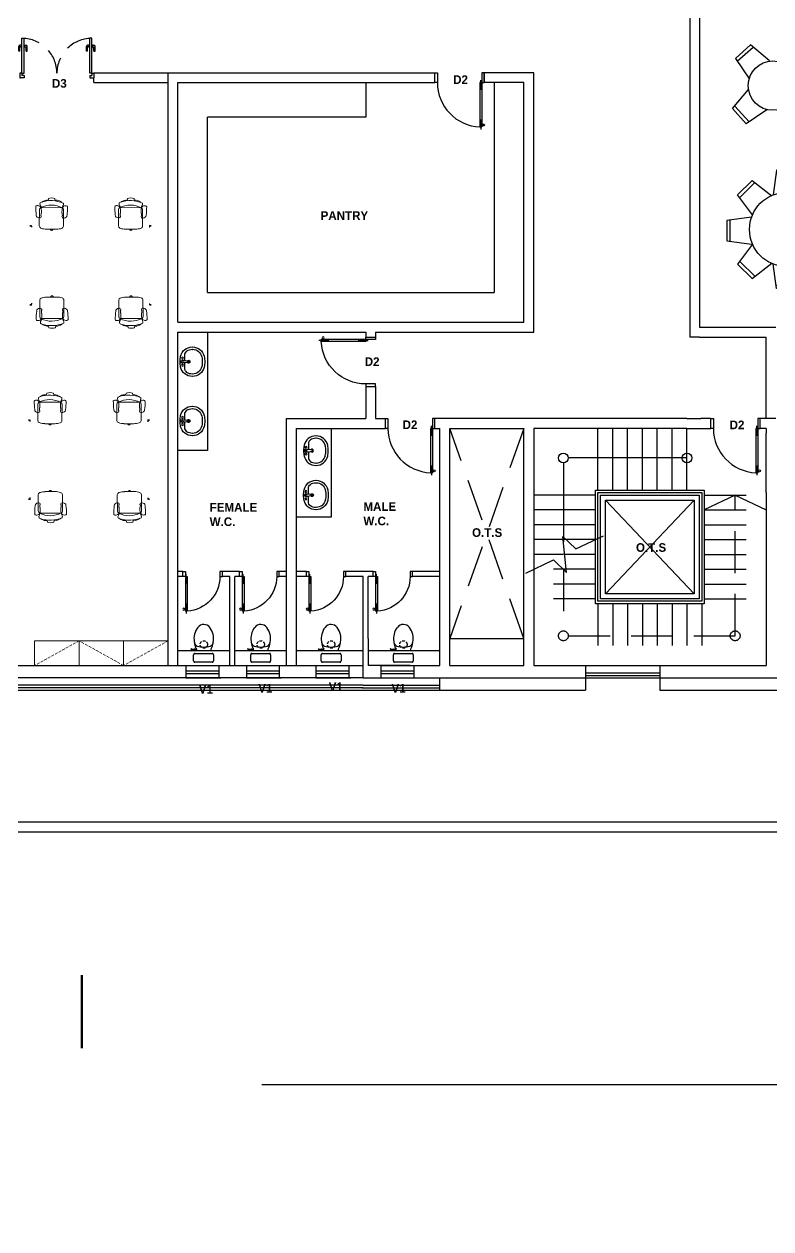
# Model space of a CAD drawing. Header units: inches. Extents: x 484217 to 497210, y -26946 to -21493.
# Drawn here: x 492845 to 493525, y -26946 to -25849 of the extents above; entities that cross this region are included whole.
import ezdxf

# ---------------------------------------------------------------- set-up
doc = ezdxf.new("R2010")
doc.units = ezdxf.units.IN
doc.header["$LTSCALE"] = 20
doc.header["$MEASUREMENT"] = 0
doc.header["$PDMODE"] = 1
for name, pattern in [('DASHED', [0.75, 0.5, -0.25]), ('HIDDEN', [9.525, 6.35, -3.175]), ('HIDDEN2', [0.1875, 0.125, -0.0625]), ('TRATTEGGIATA2', [9.525, 6.35, -3.175])]:
    doc.linetypes.add(name, pattern=pattern)
for name, color, linetype in [('A-DIMENSION', 4, 'Continuous'), ('A-Door', 1, 'Continuous'), ('A-fixt', 6, 'Continuous'), ('A-GLASS', 4, 'Continuous'), ('A-STAIR', 1, 'Continuous'), ('A-WALL', 7, 'Continuous'), ('FITS', 3, 'Continuous'), ('furniture', 4, 'Continuous'), ('HOLE', 2, 'HIDDEN2'), ('I-DOORS', 104, 'Continuous'), ('I-FURN', 4, 'Continuous'), ('I-WALL-FULL', 5, 'Continuous'), ('I-WALL-IN', 3, 'Continuous'), ('S_COULMN', 7, 'Continuous'), ('ventilation', 191, 'Continuous')]:
    doc.layers.add(name, color=color, linetype=linetype)
doc.layers.add('A-furniture', color=50, linetype='Continuous', lineweight=9)
doc.layers.add('I-ANNO-TEXT', color=7, linetype='Continuous', lineweight=18)
doc.styles.add('MICRO', font='')
doc.styles.add('ROMANS', font='romans')
doc.styles.get('MICRO').set_extended_font_data('MicrogrammaSSi', bold=True)
doc.dimstyles.new('DIM 1-100', dxfattribs={"dimtxt": 200, "dimasz": 100, "dimexe": 0.1, "dimexo": 0.4, "dimgap": 100, "dimtad": 0, "dimdec": 0, "dimzin": 0, "dimdsep": 46, "dimtxsty": 'ROMANS', "dimblk": 'TICK', "dimcen": 0.09, "dimse1": 1, "dimse2": 1, "dimclrd": 2, "dimclre": 2, "dimclrt": 1, "dimazin": 0, "dimtfac": 1, "dimtdec": 0, "dimtofl": 0, "dimtmove": 0, "dimatfit": 3, "dimldrblk": 'OBLIQUE', "dimfxl": 0.1, "dimtolj": 1, "dimtzin": 0, "dimarcsym": 0})

# ---------------------------------------------------------------- blocks, each defined once
blk = doc.blocks.new('1D-L080')
at = {"layer": 'A-Door'}
for p, q in [((0.038, 0.767), (0.05, 0.767)), ((0.038, 0.751), (0.05, 0.751)), ((0.05, 0.1), (0.05, 0.799)), ((0.09, 0.799), (0.05, 0.799)), ((0.07, 0.649), (0.07, 0.849)), ((0.09, 0.1), (0.09, 0.799)), ((0.09, 0.699), (0.05, 0.699)), ((0.07, 0.25), (0.07, 0.05)), ((0, 0.1), (0, 0)), ((0.05, 0.1), (0, 0.1)), ((0, 0), (0.05, 0)), ((0.05, 0.2), (0.09, 0.2)), ((0.05, 0), (0.05, 0.1)), ((0.05, 0.1), (0.09, 0.1)), ((0.75, 0.1), (0.8, 0.1)), ((0.75, 0), (0.75, 0.1)), ((0.8, 0), (0.75, 0)), ((0.8, 0.1), (0.8, 0))]:
    blk.add_line(p, q, dxfattribs=at)
blk.add_circle((0.018, 0.759), 0.02, dxfattribs=at)
blk.add_arc((0.05, 0.1), 0.7, 0, 86.7242, dxfattribs=at)
blk = doc.blocks.new('2D-L100')
at = {"layer": 'A-Door'}
for p, q in [((0.038, 1.067), (0.05, 1.067)), ((0.038, 1.051), (0.05, 1.051)), ((0.09, 1.099), (0.05, 1.099)), ((0.05, 0.2), (0.05, 1.099)), ((0.09, 0.999), (0.05, 0.999)), ((0.07, 0.949), (0.07, 1.149)), ((0.09, 0.2), (0.09, 1.099)), ((0.05, 0.3), (0.09, 0.3)), ((0.07, 0.35), (0.07, 0.15)), ((0.05, 0.2), (0, 0.2)), ((0, 0.2), (0, 0)), ((0, 0), (0.05, 0)), ((0.05, 0.2), (0.09, 0.2)), ((0.05, 0), (0.05, 0.2)), ((0.95, 0.2), (1, 0.2)), ((0.95, 0), (0.95, 0.2)), ((1, 0), (0.95, 0)), ((1, 0.2), (1, 0))]:
    blk.add_line(p, q, dxfattribs=at)
blk.add_circle((0.018, 1.059), 0.02, dxfattribs=at)
blk.add_arc((0.05, 0.2), 0.9, 0, 87.4527, dxfattribs=at)
blk = doc.blocks.new('washe02')
at = {"layer": 'A-fixt'}
for p, q in [((-0.024, -0.097), (-0.136, -0.097)), ((0.136, -0.097), (0.024, -0.097)), ((-0.299, -0.247), (-0.299, -0.253)), ((-0.25, -0.247), (-0.25, -0.253)), ((0.25, -0.253), (0.25, -0.247))]:
    blk.add_line(p, q, dxfattribs=at)
for centre in [(-0.073, -0.049), (0, -0.049), (0.073, -0.049)]:
    blk.add_circle(centre, 0.0195, dxfattribs=at)
for centre, radius, start, end in [((-0.056, -0.249), 0.243, 102.5792, 179.3394), ((-0.056, -0.249), 0.195, 145.7108, 179.3394), ((-0.136, -0.195), 0.0973, 90, 145.7108), ((0, -0.5), 0.5, 90, 102.5792), ((0, -0.049), 0.0292, 0, 180), ((0.941, 0.028), 0.973, 184.5022, 191.8586), ((0, -0.172), 0.0292, 123.7169, 56.2831), ((0, -0.172), 0.0195, 136.5893, 43.4107), ((0, -0.172), 0.0114, 180, 0), ((0, -0.5), 0.5, 77.4208, 90), ((-0.941, 0.028), 0.973, 348.1414, 355.4978), ((0.056, -0.249), 0.243, 0.6606, 77.4208), ((0.136, -0.195), 0.0973, 34.2892, 90), ((0.056, -0.249), 0.195, 0.6606, 34.2892), ((-0.056, -0.251), 0.243, 180.6606, 257.4208), ((-0.056, -0.251), 0.195, 180.6606, 257.4208), ((0, 0), 0.451, 257.4208, 270), ((0, 0), 0.451, 270, 282.5792), ((0.056, -0.251), 0.195, 282.5792, 359.3394), ((0.056, -0.251), 0.243, 282.5792, 359.3394), ((0, -0.25), 0.299, 0, 0.6606), ((0, -0.25), 0.299, 359.3394, 360), ((0, 0), 0.5, 257.4208, 270), ((0, 0), 0.5, 270, 282.5792)]:
    blk.add_arc(centre, radius, start, end, dxfattribs=at)
blk = doc.blocks.new('1505774114')
for p, q in [((381, 1577, 616), (411, 1577, 616)), ((413, 1557, 26), (395, 1557, 26)), ((2781, 1557, 26), (2799, 1557, 26)), ((2813, 1577, 616), (2783, 1577, 616)), ((381, -23, 616), (411, -23, 616)), ((413, -3, 26), (395, -3, 26)), ((2781, -3, 26), (2799, -3, 26)), ((2813, -23, 616), (2783, -23, 616))]:
    blk.add_line(p, q)
at = {"extrusion": (1.22461e-16, 1, 0)}
for centre, radius in [((-381, 586, 1577), 10.5), ((-381, 586, 1577), 8.5), ((-2813, 586, 1577), 10.5), ((-2813, 586, 1577), 8.5)]:
    blk.add_circle(centre, radius, dxfattribs=at)
at = {"extrusion": (0, -1, 0)}
for centre, radius in [((381, 586, 23), 10.5), ((381, 586, 23), 8.5), ((2813, 586, 23), 10.5), ((2813, 586, 23), 8.5)]:
    blk.add_circle(centre, radius, dxfattribs=at)
blk = doc.blocks.new('A$C6A0E07C9')
at = {"layer": 'A-furniture'}
for p, q in [((-0.214, 0.272), (0.118, 0.288)), ((-0.008, 0.248), (-0.011, 0.243)), ((0.038, 0.251), (-0.003, 0.25)), ((0.042, 0.251), (0.045, 0.247)), ((0.045, 0.247), (0.046, 0.246)), ((0.046, 0.246), (0.048, 0.245)), ((0.048, 0.245), (0.048, 0.245)), ((0.159, 0.25), (0.179, -0.167)), ((-0.291, 0.02), (-0.289, 0.029)), ((-0.288, 0.01), (-0.291, 0.02)), ((-0.289, 0.029), (-0.284, 0.038)), ((-0.282, 0.002), (-0.288, 0.01)), ((-0.284, 0.038), (-0.276, 0.044)), ((-0.274, -0.003), (-0.282, 0.002)), ((-0.276, 0.044), (-0.267, 0.046)), ((-0.269, 0.177), (-0.266, 0.205)), ((-0.012, 0.242), (-0.025, 0.242)), ((-0.011, 0.243), (-0.012, 0.242)), ((-0.011, 0.243), (-0.011, 0.243)), ((0.315, 0.121), (0.306, 0.12)), ((0.313, 0.121), (0.347, 0.116)), ((0.315, 0.152), (0.319, 0.129)), ((0.351, 0.113), (0.36, 0.088)), ((0.364, 0.015), (0.358, -0.011)), ((0.36, 0.088), (0.366, 0.051)), ((0.366, 0.051), (0.364, 0.015)), ((-0.264, -0.004), (-0.274, -0.003)), ((-0.189, -0.217), (0.143, -0.2)), ((0.009, -0.176), (-0.004, -0.177)), ((0.009, -0.176), (0.009, -0.176)), ((0.01, -0.176), (0.009, -0.176)), ((0.013, -0.182), (0.01, -0.176)), ((0.059, -0.18), (0.018, -0.183)), ((0.063, -0.179), (0.066, -0.175)), ((0.066, -0.175), (0.067, -0.174)), ((0.067, -0.174), (0.069, -0.173)), ((0.069, -0.173), (0.069, -0.173)), ((0.296, -0.147), (0.284, -0.159)), ((0.311, -0.022), (0.322, -0.023)), ((0.32, -0.023), (0.355, -0.015)), ((0.355, -0.015), (0.356, -0.013)), ((0.356, -0.013), (0.358, -0.011))]:
    blk.add_line(p, q, dxfattribs=at)
for centre, radius, start, end in [((-0.21, 0.223), 0.0487, 94.526, 161.0109), ((0.027, 0.278), 0.0792, 129.4999, 189.1152), ((-0.022, 0.271), 0.0292, 192.0047, 264.4409), ((0.007, 0.283), 0.0635, 94.0792, 117.5938), ((-0.004, 0.244), 0.00623, 84.8455, 131.3174), ((0.224, -0.892), 1.257, 92.3594, 100.1757), ((0.037, 0.241), 0.0101, 64.5281, 88.6391), ((0.001, 1.553), 1.309, 272.0899, 276.676), ((0.117, 0.241), 0.0463, 34.0902, 88.4441), ((0.149, 0.274), 0.0211, 279.8693, 313.3434), ((-0.249, 0.025), 0.471, 334.5973, 30.9732), ((0.17, 0.245), 0.0129, 130.1366, 158.0173), ((0.187, 0.181), 0.0779, 100.0525, 108.2672), ((0.108, 0.326), 0.0879, 309.6726, 333.0223), ((0.172, 0.345), 0.0192, 28.1256, 89.2436), ((-1.125, 2.793), 2.849, 297.1157, 298.0695), ((-0.92, -0.013), 1.143, 14.0931, 15.0056), ((0.121, 0.323), 0.0749, 330.3794, 24.513), ((0.234, 0.223), 0.0597, 72.5282, 107.7011), ((0.195, 0.222), 0.0806, 25.5198, 45.5387), ((-0.301, 0.026), 0.614, 339.6108, 22.0467), ((0.128, 0.125), 0.189, 8.0925, 40.8276), ((0.182, 0.142), 0.452, 175.5289, 182.0991), ((72.219, 3.627), 72.574, 182.76527, 182.92488), ((0.594, -0.035), 0.893, 162.1203, 164.4323), ((0.31, 0.129), 0.0088, 301.088, 3.1667), ((0.347, 0.111), 0.00513, 22.8184, 91.0076), ((0.081, -0.062), 0.341, 182.481, 200.7553), ((-0.186, -0.16), 0.0572, 202.8821, 266.1169), ((0.052, -0.207), 0.0792, 176.5782, 236.1936), ((0.002, -0.206), 0.0292, 101.2525, 173.6887), ((0.017, -0.177), 0.00623, 234.376, 280.848), ((0.058, -0.17), 0.0101, 277.0543, 301.1654), ((0.152, -1.479), 1.309, 89.0174, 93.6036), ((0.138, -0.155), 0.0449, 276.7939, 330.1521), ((0.172, -0.191), 0.0211, 52.3501, 85.8241), ((0.197, -0.155), 0.0211, 212.6602, 229.0352), ((0.163, -0.292), 0.122, 63.0548, 80.6357), ((0.136, -0.248), 0.0879, 32.6712, 56.0209), ((-0.92, -0.013), 1.143, 350.6964, 351.6126), ((0.149, -0.244), 0.0749, 341.1805, 35.314), ((0.324, 0.055), 0.26, 246.1539, 250.8174), ((0.249, -0.153), 0.0392, 254.2998, 275.9911), ((0.254, -0.14), 0.0518, 269.3553, 293.3788), ((0.116, -0.038), 0.211, 328.6962, 1.8079), ((0.318, -0.031), 0.00903, 2.1237, 63.3709), ((0.031, -0.214), 0.0635, 248.0997, 271.6142), ((0.131, 0.976), 1.257, 265.5178, 273.334), ((0.202, -0.26), 0.0192, 276.4498, 337.5679)]:
    blk.add_arc(centre, radius, start, end, dxfattribs=at)
blk = doc.blocks.new('solid door-1500')
for p, q in [((410495, -4754), (410495, -4047)), ((410537, -4754), (410537, -4047)), ((411866, -4754), (411866, -4047)), ((411909, -4754), (411909, -4047)), ((410430, -4306), (410430, -4209)), ((410452, -4306), (410430, -4306)), ((410484, -4188), (410452, -4188)), ((410484, -4220), (410452, -4220)), ((410452, -4306), (410452, -4220)), ((410484, -4231), (410484, -4177)), ((410495, -4177), (410484, -4177)), ((410495, -4231), (410484, -4231)), ((410537, -4177), (410548, -4177)), ((410537, -4231), (410548, -4231)), ((410548, -4231), (410548, -4177)), ((410548, -4188), (410580, -4188)), ((410548, -4220), (410580, -4220)), ((410580, -4306), (410580, -4220)), ((410580, -4306), (410602, -4306)), ((410602, -4306), (410602, -4209)), ((411802, -4306), (411802, -4209)), ((411823, -4306), (411802, -4306)), ((411855, -4188), (411823, -4188)), ((411855, -4220), (411823, -4220)), ((411823, -4306), (411823, -4220)), ((411866, -4177), (411855, -4177)), ((411855, -4231), (411855, -4177)), ((411866, -4231), (411855, -4231)), ((411909, -4177), (411920, -4177)), ((411909, -4231), (411920, -4231)), ((411920, -4231), (411920, -4177)), ((411920, -4188), (411952, -4188)), ((411920, -4220), (411952, -4220)), ((411952, -4306), (411952, -4220)), ((411952, -4306), (411973, -4306)), ((411973, -4306), (411973, -4209)), ((410495, -4754), (410452, -4754)), ((410452, -4754), (410452, -4844)), ((410452, -4844), (410464, -4844)), ((410537, -4844), (410452, -4844)), ((410495, -4754), (410537, -4754)), ((410495, -4754), (410495, -4801)), ((410495, -4754), (410495, -4801)), ((410537, -4801), (410495, -4801)), ((410537, -4801), (410537, -4844)), ((411909, -4754), (411866, -4754)), ((411866, -4801), (411866, -4844)), ((411866, -4801), (411909, -4801)), ((411866, -4844), (411952, -4844)), ((411909, -4754), (411909, -4801)), ((411909, -4754), (411909, -4801)), ((411909, -4754), (411952, -4754)), ((411952, -4844), (411940, -4844)), ((411952, -4754), (411952, -4844))]:
    blk.add_line(p, q)
for points in [[(410495, -4047), (410537, -4047)], [(411909, -4047), (411866, -4047)]]:
    blk.add_lwpolyline(points)
at = {"linetype": 'DASHED', "ltscale": 50}
for centre, start, end in [((410495, -4754), 0, 86.5254), ((411909, -4754), 93.4746, 180)]:
    blk.add_arc(centre, 707, start, end, dxfattribs=at)
for centre, start, end in [((410452, -4209), 90, 180), ((410580, -4209), 0, 90), ((411823, -4209), 90, 180), ((411952, -4209), 0, 90)]:
    blk.add_arc(centre, 21.4, start, end)
blk = doc.blocks.new('A$C15473981')
at = {"layer": 'furniture'}
for p, q in [((-0.989, 0.702), (-0.694, 0.99)), ((-0.694, 0.99), (-0.295, 0.68)), ((-0.206, 1.198), (-0.274, 0.698)), ((-0.214, 1.129), (0.216, 1.129)), ((0.207, 1.198), (-0.206, 1.198)), ((0.276, 0.698), (0.207, 1.198)), ((0.694, 0.99), (0.295, 0.68)), ((0.989, 0.702), (0.694, 0.99)), ((-0.639, 0.947), (-0.947, 0.647)), ((0.639, 0.947), (0.947, 0.647)), ((-0.689, 0.296), (-0.989, 0.702)), ((0.689, 0.296), (0.989, 0.702)), ((-0.707, 0.249), (-1.207, 0.18)), ((0.697, 0.273), (1.197, 0.205)), ((-1.207, 0.18), (-1.207, -0.232)), ((-1.139, -0.241), (-1.139, 0.189)), ((1.128, -0.217), (1.128, 0.213)), ((1.197, 0.205), (1.197, -0.208)), ((-1.207, -0.232), (-0.707, -0.301)), ((1.197, -0.208), (0.697, -0.277)), ((-0.689, -0.296), (-0.989, -0.702)), ((0.689, -0.296), (0.989, -0.702)), ((-0.989, -0.702), (-0.694, -0.99)), ((-0.639, -0.947), (-0.947, -0.647)), ((-0.694, -0.99), (-0.295, -0.68)), ((-0.206, -1.198), (-0.274, -0.698)), ((0.276, -0.698), (0.207, -1.198)), ((0.694, -0.99), (0.295, -0.68)), ((0.639, -0.947), (0.947, -0.647)), ((0.989, -0.702), (0.694, -0.99)), ((-0.214, -1.129), (0.216, -1.129)), ((0.207, -1.198), (-0.206, -1.198))]:
    blk.add_line(p, q, dxfattribs=at)
at = {"layer": 'S_COULMN'}
blk.add_circle((0, 0), 0.75, dxfattribs=at)
blk = doc.blocks.new('A$C116E3A92')
at = {"layer": 'furniture'}
for p, q in [((-0.791, 0.392), (-1.083, 0.1)), ((-1.04, 0.045), (-0.736, 0.349)), ((-0.389, 0.087), (-0.791, 0.392)), ((-0.2, 0.09), (0.202, 0.395)), ((0.451, 0.049), (0.148, 0.353)), ((0.202, 0.395), (0.494, 0.104)), ((-1.083, 0.1), (-0.778, -0.302)), ((0.494, 0.104), (0.189, -0.299)), ((-0.789, -0.499), (-1.094, -0.901)), ((0.2, -0.502), (0.505, -0.904)), ((-1.094, -0.901), (-0.802, -1.192)), ((-0.747, -1.15), (-1.051, -0.846)), ((-0.802, -1.192), (-0.4, -0.887)), ((0.213, -1.196), (-0.189, -0.891)), ((0.159, -1.153), (0.462, -0.849)), ((0.505, -0.904), (0.213, -1.196))]:
    blk.add_line(p, q, dxfattribs=at)
at = {"layer": 'S_COULMN'}
blk.add_circle((-0.294, -0.404), 0.5, dxfattribs=at)
blk = doc.blocks.new('TICK')
for p, q in [((0, 1), (0, -1)), ((0.707, 0.707), (-0.707, -0.707)), ((1, 0), (-1, 0))]:
    blk.add_line(p, q)
blk = doc.blocks.new('*D873')
at = {"layer": 'Defpoints', "color": 0, "transparency": 16777216}
for p in [(490361.1, -26584.3, 6.9), (494370.8, -26584.3, 6.9), (494370.8, -26814.8)]:
    blk.add_point(p, dxfattribs=at)
at = {"layer": 'I-WALL-IN', "color": 2, "lineweight": -2, "transparency": 16777216}
for p, q in [((490461.1, -26814.8), (491670.7, -26814.8)), ((494270.8, -26814.8), (493061.2, -26814.8))]:
    blk.add_line(p, q, dxfattribs=at)
at = {"layer": 'I-WALL-IN', "color": 2, "lineweight": -2, "transparency": 16777216, "xscale": 100, "yscale": 100, "zscale": 100, "rotation": 180}
blk.add_blockref('TICK', (490361.1, -26814.8), dxfattribs=at)
at = {"layer": 'I-WALL-IN', "color": 2, "lineweight": -2, "transparency": 16777216, "xscale": 100, "yscale": 100, "zscale": 100}
blk.add_blockref('TICK', (494370.8, -26814.8), dxfattribs=at)
at = {"layer": 'I-WALL-IN', "color": 1, "transparency": 16777216, "insert": (492365.9, -26814.8), "char_height": 200, "attachment_point": 5, "style": 'ROMANS'}
blk.add_mtext('\\A1;334\'-2"', dxfattribs=at)
blk = doc.blocks.new('_Oblique')
at = {"color": 0, "linetype": 'ByBlock', "lineweight": -2}
blk.add_line((-0.5, -0.5), (0.5, 0.5), dxfattribs=at)

msp = doc.modelspace()

# ---------------------------------------------------------------- linework, layer by layer
for p, q in [((490372.3, -26575.3, 6.9), (494359.2, -26575.3, 6.9)), ((490361.1, -26584.3, 6.9), (494370.8, -26584.3, 6.9))]:
    msp.add_line(p, q)
at = {"layer": 'A-DIMENSION', "color": 8}
for p, q in [((492606.8, -26432.8, 6.9), (493153.5, -26432.8, 6.9)), ((493356, -26444.1, 6.9), (493356, -26455.3, 6.9)), ((493423.5, -26444.1, 6.9), (493423.5, -26455.3, 6.9)), ((493153.5, -26455.3, 6.9), (493356, -26455.3, 6.9)), ((493423.5, -26455.3, 6.9), (493713.8, -26455.3, 6.9))]:
    msp.add_line(p, q, dxfattribs=at)
at = {"layer": 'A-Door'}
msp.add_line((493232.3, -26408.1, 6.9), (493299.8, -26408.1, 6.9), dxfattribs=at)
at = {"layer": 'A-fixt'}
for p, q in [((493155.8, -25901.8, 6.9), (493155.8, -25933.3, 6.9)), ((493272.8, -25901.8, 6.9), (493272.8, -26061.6, 6.9)), ((493155.8, -25933.3, 6.9), (493011.8, -25933.3, 6.9)), ((493011.8, -26093.1, 6.9), (493011.8, -25933.3, 6.9)), ((493272.8, -25933.3, 6.9), (493272.8, -26093.1, 6.9)), ((493011.8, -26093.1, 6.9), (493272.8, -26093.1, 6.9)), ((493011.8, -26129.1, 6.9), (493011.8, -26237.1, 6.9)), ((493124.3, -26216.8, 6.9), (493124.3, -26297.8, 6.9)), ((493011.8, -26237.1, 6.9), (492984.8, -26237.1, 6.9)), ((493124.3, -26297.8, 6.9), (493092.8, -26297.8, 6.9))]:
    msp.add_line(p, q, dxfattribs=at)
at = {"layer": 'A-furniture', "linetype": 'HIDDEN2'}
for p, q in [((492894.8, -26410.3, 6.9), (492854.3, -26432.8, 6.9)), ((492935.3, -26432.8, 6.9), (492894.8, -26410.3, 6.9)), ((492975.8, -26410.3, 6.9), (492935.3, -26432.8, 6.9))]:
    msp.add_line(p, q, dxfattribs=at)
at = {"layer": 'A-furniture', "elevation": 6.9}
for points in [[(492854.3, -26432.8), (492854.3, -26410.3), (492894.8, -26410.3), (492894.8, -26432.8)], [(492894.8, -26432.8), (492894.8, -26410.3), (492935.3, -26410.3), (492935.3, -26432.8)], [(492935.3, -26432.8), (492935.3, -26410.3), (492975.8, -26410.3), (492975.8, -26432.8)]]:
    msp.add_lwpolyline(points, close=True, dxfattribs=at)
at = {"layer": 'A-GLASS'}
for p, q in [((493356, -26432.8, 6.9), (493423.5, -26432.8, 6.9)), ((493153.5, -26444.1, 6.9), (492465.2, -26444.1, 6.9)), ((493153.5, -26444.1, 6.9), (493153.5, -26444.1, 6.9)), ((493153.5, -26444.1, 6.9), (493223.1, -26444.1, 6.9)), ((493223.1, -26444.1, 6.9), (493223.1, -26455.3, 6.9)), ((493356, -26439.6, 6.9), (493423.5, -26439.6, 6.9)), ((493356, -26441.8, 6.9), (493423.5, -26441.8, 6.9)), ((493356, -26444.1, 6.9), (493423.5, -26444.1, 6.9)), ((493153.5, -26450.8, 6.9), (492465.2, -26450.8, 6.9)), ((493153.5, -26453.1, 6.9), (492465.2, -26453.1, 6.9)), ((492465.2, -26455.3, 6.9), (493153.5, -26455.3, 6.9)), ((493152.5, -26453.1, 6.9), (493223.1, -26453.1, 6.9)), ((493153.5, -26450.8, 6.9), (493223.1, -26450.8, 6.9)), ((493153.5, -26455.3, 6.9), (493223.1, -26455.3, 6.9))]:
    msp.add_line(p, q, dxfattribs=at)
at = {"layer": 'A-STAIR', "color": 8, "linetype": 'HIDDEN', "ltscale": 0.3}
for p, q in [((493299.8, -26408.1, 6.9), (493232.3, -26216.8, 6.9)), ((493299.8, -26216.8, 6.9), (493232.3, -26408.1, 6.9))]:
    msp.add_line(p, q, dxfattribs=at)
at = {"layer": 'A-STAIR'}
for p, q in [((493367.3, -26273.1, 6.9), (493367.3, -26216.8, 6.9)), ((493380.8, -26273.1, 6.9), (493380.8, -26216.8, 6.9)), ((493394.3, -26273.1, 6.9), (493394.3, -26216.8, 6.9)), ((493407.8, -26273.1, 6.9), (493407.8, -26216.8, 6.9)), ((493421.3, -26273.1, 6.9), (493421.3, -26216.8, 6.9)), ((493434.8, -26273.1, 6.9), (493434.8, -26216.8, 6.9)), ((493448.3, -26273.1, 6.9), (493448.3, -26216.8, 6.9)), ((493365, -26277.6, 6.9), (493308.8, -26277.6, 6.9)), ((493365, -26291.1, 6.9), (493308.8, -26291.1, 6.9)), ((493365, -26304.6, 6.9), (493308.8, -26304.6, 6.9)), ((493365, -26318.1, 6.9), (493308.8, -26318.1, 6.9)), ((493335.8, -26331.6, 6.9), (493308.8, -26331.6, 6.9))]:
    msp.add_line(p, q, dxfattribs=at)
at = {"layer": 'A-STAIR', "color": 8, "linetype": 'HIDDEN'}
for p, q in [((493374, -26282.1, 6.9), (493455, -26367.6, 6.9)), ((493374, -26367.6, 6.9), (493455, -26282.1, 6.9))]:
    msp.add_line(p, q, dxfattribs=at)
at = {"layer": 'A-STAIR', "linetype": 'HIDDEN', "ltscale": 0.3}
for p, q in [((493464, -26277.6, 6.9), (493520.3, -26277.6, 6.9)), ((493492.2, -26405.8, 6.9), (493492.2, -26277.6, 6.9)), ((493492.2, -26277.6, 6.9), (493520.3, -26291.1, 6.9)), ((493464, -26291.1, 6.9), (493520.3, -26291.1, 6.9)), ((493464, -26304.6, 6.9), (493520.3, -26304.6, 6.9)), ((493464, -26318.1, 6.9), (493520.3, -26318.1, 6.9)), ((493365, -26331.6, 6.9), (493336.9, -26331.6, 6.9)), ((493464, -26331.6, 6.9), (493520.3, -26331.6, 6.9)), ((493365, -26345.1, 6.9), (493308.8, -26345.1, 6.9)), ((493464, -26345.1, 6.9), (493520.3, -26345.1, 6.9)), ((493365, -26358.6, 6.9), (493308.8, -26358.6, 6.9)), ((493464, -26358.6, 6.9), (493520.3, -26358.6, 6.9)), ((493365, -26372.1, 6.9), (493308.8, -26372.1, 6.9)), ((493464, -26372.1, 6.9), (493520.3, -26372.1, 6.9)), ((493367.3, -26376.6, 6.9), (493367.3, -26432.8, 6.9)), ((493380.8, -26376.6, 6.9), (493380.8, -26432.8, 6.9)), ((493394.3, -26376.6, 6.9), (493394.3, -26432.8, 6.9)), ((493407.8, -26376.6, 6.9), (493407.8, -26432.8, 6.9)), ((493421.3, -26376.6, 6.9), (493421.3, -26432.8, 6.9)), ((493434.8, -26376.6, 6.9), (493434.8, -26432.8, 6.9)), ((493448.3, -26376.6, 6.9), (493448.3, -26432.8, 6.9)), ((493461.8, -26376.6, 6.9), (493461.8, -26432.8, 6.9)), ((493340.3, -26405.8, 6.9), (493492.2, -26405.8, 6.9))]:
    msp.add_line(p, q, dxfattribs=at)
at = {"layer": 'A-STAIR', "elevation": 6.9}
for points in [[(493335.8, -26248.3), (493335.8, -26320.2)], [(493448.3, -26243.8), (493340.3, -26243.8)], [(493301.5, -26348.6), (493326.8, -26336.5), (493338.5, -26348), (493335.3, -26315.2), (493347.1, -26326.7), (493372.3, -26314.6)]]:
    msp.add_lwpolyline(points, dxfattribs=at)
for points in [[(493464, -26273.1), (493464, -26376.6), (493365, -26376.6), (493365, -26273.1)], [(493461.8, -26275.3), (493461.8, -26374.3), (493367.3, -26374.3), (493367.3, -26275.3)], [(493459.5, -26277.6), (493459.5, -26372.1), (493369.5, -26372.1), (493369.5, -26277.6)], [(493455, -26282.1), (493455, -26367.6), (493374, -26367.6), (493374, -26282.1)]]:
    msp.add_lwpolyline(points, close=True, dxfattribs=at)
at = {"layer": 'A-STAIR', "linetype": 'HIDDEN', "ltscale": 0.3, "elevation": 6.9}
for points in [[(493492.2, -26277.6), (493464, -26291.1)], [(493335.8, -26345.3), (493335.8, -26401.3)]]:
    msp.add_lwpolyline(points, dxfattribs=at)
at = {"layer": 'A-STAIR'}
for centre in [(493335.8, -26243.8, 6.9), (493448.3, -26243.8, 6.9)]:
    msp.add_circle(centre, 4.5, dxfattribs=at)
at = {"layer": 'A-STAIR', "linetype": 'HIDDEN', "ltscale": 0.3}
for centre in [(493335.8, -26405.8, 6.9), (493492.2, -26405.8, 6.9)]:
    msp.add_circle(centre, 4.5, dxfattribs=at)
at = {"layer": 'A-WALL'}
for p, q in [((493299.8, -26432.8, 6.9), (493299.8, -26216.8, 6.9)), ((493308.8, -26216.8, 6.9), (493308.8, -26410.3, 6.9)), ((493448.3, -26216.8, 6.9), (493308.8, -26216.8, 6.9)), ((493520.3, -26216.8, 6.9), (493515.1, -26216.8, 6.9)), ((493520.3, -26216.8, 6.9), (493520.3, -26221.3, 6.9)), ((493308.8, -26239.3, 6.9), (493308.8, -26432.8, 6.9)), ((493308.8, -26239.3, 6.9), (493308.8, -26432.8, 6.9))]:
    msp.add_line(p, q, dxfattribs=at)
at = {"layer": 'FITS', "color": 6}
for p, q in [((492984.8, -26419.3, 6.9), (493032, -26419.3, 6.9)), ((492997, -26417.6, 6.9), (492999.7, -26417.9, 6.9)), ((492997, -26418.8, 6.9), (492999.7, -26418.6, 6.9)), ((492999.7, -26417.9, 6.9), (492999.7, -26418.2, 6.9)), ((493000.1, -26418, 6.9), (492999.7, -26418, 6.9)), ((492999.7, -26418.6, 6.9), (492999.7, -26418.2, 6.9)), ((493000.1, -26418.4, 6.9), (492999.7, -26418.4, 6.9)), ((493001.2, -26419, 6.9), (492999.9, -26419, 6.9)), ((492999.9, -26419.3, 6.9), (492999.9, -26419, 6.9)), ((493000.4, -26418.6, 6.9), (493000.4, -26419, 6.9)), ((493000.7, -26418.6, 6.9), (493000.7, -26419, 6.9)), ((493001.2, -26419.3, 6.9), (493001.2, -26419, 6.9)), ((493002, -26419.3, 6.9), (493001.9, -26418, 6.9)), ((493014.9, -26418, 6.9), (493014.8, -26419.3, 6.9)), ((493036.8, -26419.3, 6.9), (493084, -26419.3, 6.9)), ((493048.8, -26417.6, 6.9), (493051.4, -26417.9, 6.9)), ((493048.8, -26418.8, 6.9), (493051.4, -26418.6, 6.9)), ((493051.4, -26417.9, 6.9), (493051.4, -26418.2, 6.9)), ((493051.9, -26418, 6.9), (493051.4, -26418, 6.9)), ((493051.4, -26418.6, 6.9), (493051.4, -26418.2, 6.9)), ((493051.9, -26418.4, 6.9), (493051.4, -26418.4, 6.9)), ((493053, -26419, 6.9), (493051.6, -26419, 6.9)), ((493051.6, -26419.3, 6.9), (493051.6, -26419, 6.9)), ((493052.1, -26418.6, 6.9), (493052.1, -26419, 6.9)), ((493052.5, -26418.6, 6.9), (493052.5, -26419, 6.9)), ((493053, -26419.3, 6.9), (493053, -26419, 6.9)), ((493053.7, -26419.3, 6.9), (493053.7, -26418, 6.9)), ((493066.6, -26418, 6.9), (493066.6, -26419.3, 6.9)), ((493092.8, -26419.3, 6.9), (493153.5, -26419.3, 6.9)), ((493112.9, -26417.6, 6.9), (493115.6, -26417.9, 6.9)), ((493112.9, -26418.8, 6.9), (493115.6, -26418.6, 6.9)), ((493115.6, -26417.9, 6.9), (493115.6, -26418.2, 6.9)), ((493116, -26418, 6.9), (493115.6, -26418, 6.9)), ((493115.6, -26418.6, 6.9), (493115.6, -26418.2, 6.9)), ((493116, -26418.4, 6.9), (493115.6, -26418.4, 6.9)), ((493117.1, -26419, 6.9), (493115.8, -26419, 6.9)), ((493115.8, -26419.3, 6.9), (493115.8, -26419, 6.9)), ((493116.3, -26418.6, 6.9), (493116.3, -26419, 6.9)), ((493116.6, -26418.6, 6.9), (493116.6, -26419, 6.9)), ((493117.1, -26419.3, 6.9), (493117.1, -26419, 6.9)), ((493117.9, -26419.3, 6.9), (493117.8, -26418, 6.9)), ((493130.8, -26418, 6.9), (493130.7, -26419.3, 6.9)), ((493158, -26419.3), (493208.1, -26419.3)), ((493158, -26419.3), (493218.8, -26419.3)), ((493178.7, -26417.6), (493181.3, -26417.9)), ((493178.7, -26418.8), (493181.3, -26418.6)), ((493181.3, -26417.9), (493181.3, -26418.2)), ((493181.8, -26418), (493181.3, -26418)), ((493181.3, -26418.6), (493181.3, -26418.2)), ((493181.8, -26418.4), (493181.3, -26418.4)), ((493182.9, -26419), (493181.5, -26419)), ((493181.5, -26419.3), (493181.5, -26419)), ((493182, -26418.6), (493182, -26419)), ((493182.4, -26418.6), (493182.4, -26419)), ((493182.9, -26419.3), (493182.9, -26419)), ((493183.7, -26419.3), (493183.6, -26418)), ((493196.5, -26418), (493196.5, -26419.3)), ((493212.3, -26419.3), (493223.3, -26419.3))]:
    msp.add_line(p, q, dxfattribs=at)
at = {"layer": 'FITS', "color": 6, "linetype": 'HIDDEN', "elevation": 6.9}
for points in [[(493016.1, -26429.8), (493000.3, -26429.8, -0.414214), (492999.1, -26428.7), (492999.1, -26423, -0.414214), (493000.3, -26421.9), (493016.1, -26421.9, -0.414214), (493017.2, -26423), (493017.2, -26428.7, -0.414214)], [(493068.1, -26429.8), (493052.2, -26429.8, -0.414214), (493051.1, -26428.7), (493051.1, -26423, -0.414214), (493052.2, -26421.9), (493068.1, -26421.9, -0.414214), (493069.2, -26423), (493069.2, -26428.7, -0.414214)], [(493132.2, -26429.8), (493116.4, -26429.8, -0.414214), (493115.2, -26428.7), (493115.2, -26423, -0.414214), (493116.4, -26421.9), (493132.2, -26421.9, -0.414214), (493133.3, -26423), (493133.3, -26428.7, -0.414214)]]:
    msp.add_lwpolyline(points, format="xyb", close=True, dxfattribs=at)
at = {"layer": 'FITS', "color": 6, "linetype": 'HIDDEN'}
msp.add_lwpolyline([(493198, -26429.8), (493182.1, -26429.8, -0.414214), (493181, -26428.7), (493181, -26423, -0.414214), (493182.1, -26421.9), (493198, -26421.9, -0.414214), (493199.1, -26423), (493199.1, -26428.7, -0.414214)], format="xyb", close=True, dxfattribs=at)
at = {"layer": 'FITS', "color": 6}
for centre in [(493000.5, -26418.2, 6.9), (493052.3, -26418.2, 6.9), (493116.4, -26418.2, 6.9), (493182.2, -26418.2)]:
    msp.add_circle(centre, 0.424, dxfattribs=at)
for centre, radius, start, end in [((493008.4, -26402.4, 6.9), 6.94, 37.452, 142.2993), ((493060.2, -26402.4, 6.9), 6.94, 37.452, 142.2993), ((493124.3, -26402.4, 6.9), 6.94, 37.452, 142.2993), ((493190.1, -26402.4), 6.94, 37.452, 142.2993), ((493016, -26408.3, 6.9), 16.6, 142.2992, 189.6266), ((493000.8, -26408.3, 6.9), 16.5, 348.9959, 37.4521), ((493067.8, -26408.3, 6.9), 16.6, 142.2992, 189.6266), ((493052.6, -26408.3, 6.9), 16.5, 348.9959, 37.4521), ((493131.9, -26408.3, 6.9), 16.6, 142.2992, 189.6266), ((493116.7, -26408.3, 6.9), 16.5, 348.9959, 37.4521), ((493197.7, -26408.3), 16.6, 142.2992, 189.6266), ((493182.5, -26408.3), 16.5, 348.9959, 37.4521), ((493019.3, -26409.5, 6.9), 19.7, 184.6535, 198.8579), ((493016, -26408.3, 6.9), 16.6, 189.6265, 194.9392), ((493003.4, -26411.7, 6.9), 3.55, 194.9392, 252.9837), ((493002.3, -26415.3, 6.9), 1.77, 198.8579, 231.2017), ((493000.1, -26418.1, 6.9), 1.83, 3.0745, 51.2017), ((493008.4, -26395.5, 6.9), 20.5, 252.9837, 286.7801), ((493013.3, -26411.7, 6.9), 3.55, 286.7801, 344.5556), ((493016.7, -26418.1, 6.9), 1.83, 131.7495, 176.9255), ((493014.3, -26415.4, 6.9), 1.77, 311.7494, 342.4334), ((492990.6, -26407.9, 6.9), 26.7, 342.4333, 352.4525), ((493000.8, -26408.3, 6.9), 16.5, 344.5556, 348.9959), ((493071.1, -26409.5, 6.9), 19.7, 184.6535, 198.8579), ((493067.8, -26408.3, 6.9), 16.6, 189.6265, 194.9392), ((493055.2, -26411.7, 6.9), 3.55, 194.9392, 252.9837), ((493054.1, -26415.3, 6.9), 1.77, 198.8579, 231.2017), ((493051.9, -26418.1, 6.9), 1.83, 3.0745, 51.2017), ((493060.2, -26395.5, 6.9), 20.5, 252.9837, 286.7801), ((493065.1, -26411.7, 6.9), 3.55, 286.7801, 344.5556), ((493068.5, -26418.1, 6.9), 1.83, 131.7495, 176.9255), ((493066.1, -26415.4, 6.9), 1.77, 311.7494, 342.4334), ((493042.3, -26407.9, 6.9), 26.7, 342.4333, 352.4525), ((493052.6, -26408.3, 6.9), 16.5, 344.5556, 348.9959), ((493135.2, -26409.5, 6.9), 19.7, 184.6535, 198.8579), ((493131.9, -26408.3, 6.9), 16.6, 189.6265, 194.9392), ((493119.3, -26411.7, 6.9), 3.55, 194.9392, 252.9837), ((493118.2, -26415.3, 6.9), 1.77, 198.8579, 231.2017), ((493116, -26418.1, 6.9), 1.83, 3.0745, 51.2017), ((493124.3, -26395.5, 6.9), 20.5, 252.9837, 286.7801), ((493129.2, -26411.7, 6.9), 3.55, 286.7801, 344.5556), ((493132.6, -26418.1, 6.9), 1.83, 131.7495, 176.9255), ((493130.2, -26415.4, 6.9), 1.77, 311.7494, 342.4334), ((493106.4, -26407.9, 6.9), 26.7, 342.4333, 352.4525), ((493116.7, -26408.3, 6.9), 16.5, 344.5556, 348.9959), ((493201, -26409.5), 19.7, 184.6535, 198.8579), ((493185.1, -26411.7), 3.55, 194.9392, 252.9837), ((493184, -26415.3), 1.77, 198.8579, 231.2017), ((493181.8, -26418.1), 1.83, 3.0745, 51.2017), ((493190.1, -26395.5), 20.5, 252.9837, 286.7801), ((493195, -26411.7), 3.55, 286.7801, 344.5556), ((493198.4, -26418.1), 1.83, 131.7495, 176.9255), ((493196, -26415.4), 1.77, 311.7494, 342.4334), ((493172.2, -26407.9), 26.7, 342.4333, 352.4525), ((493182.5, -26408.3), 16.5, 344.5556, 348.9959), ((492997, -26418.2, 6.9), 0.571, 85.3249, 146.1277), ((492997, -26418.2, 6.9), 0.571, 213.8723, 274.6751), ((493048.7, -26418.2, 6.9), 0.571, 85.3249, 146.1277), ((493048.7, -26418.2, 6.9), 0.571, 213.8723, 274.6751), ((493112.9, -26418.2, 6.9), 0.571, 85.3249, 146.1277), ((493112.9, -26418.2, 6.9), 0.571, 213.8723, 274.6751), ((493178.6, -26418.2), 0.571, 85.3249, 146.1277), ((493178.6, -26418.2), 0.571, 213.8723, 274.6751)]:
    msp.add_arc(centre, radius, start, end, dxfattribs=at)
at = {"layer": 'HOLE', "color": 6}
for centre in [(493008.4, -26413.7, 6.9), (493060.2, -26413.7, 6.9), (493124.3, -26413.7, 6.9), (493190.1, -26413.7)]:
    msp.add_circle(centre, 3.4, dxfattribs=at)
at = {"layer": 'I-WALL-FULL'}
for p, q in [((492975.8, -26432.8, 6.9), (492975.8, -25892.8, 6.9)), ((492975.8, -25892.8, 6.9), (493218.8, -25892.8, 6.9)), ((493218.8, -25901.8, 6.9), (493218.8, -25892.8, 6.9)), ((493263.8, -25892.8, 6.9), (493263.8, -25901.8, 6.9)), ((493308.8, -25892.8, 6.9), (493263.8, -25892.8, 6.9)), ((493308.8, -26129.1, 6.9), (493308.8, -25892.8, 6.9)), ((492984.8, -26120.1, 6.9), (492984.8, -25901.8, 6.9)), ((492984.8, -25901.8, 6.9), (493218.8, -25901.8, 6.9)), ((493299.8, -25901.8, 6.9), (493263.8, -25901.8, 6.9)), ((493299.8, -26120.1, 6.9), (493299.8, -25901.8, 6.9)), ((492984.8, -26120.1, 6.9), (493299.8, -26120.1, 6.9)), ((492984.8, -26347.3, 6.9), (492984.8, -26129.1, 6.9)), ((492984.8, -26129.1, 6.9), (493155.8, -26129.1, 6.9)), ((493155.8, -26129.1, 6.9), (493155.8, -26133.6, 6.9)), ((493164.8, -26129.1, 6.9), (493308.8, -26129.1, 6.9)), ((493164.8, -26129.1, 6.9), (493164.8, -26133.6, 6.9)), ((493155.8, -26133.6, 6.9), (493164.8, -26133.6, 6.9)), ((493155.8, -26178.6, 6.9), (493164.8, -26178.6, 6.9)), ((493155.8, -26178.6, 6.9), (493155.8, -26207.8, 6.9)), ((493164.8, -26178.6, 6.9), (493164.8, -26207.8, 6.9)), ((493083.8, -26207.8, 6.9), (493155.8, -26207.8, 6.9)), ((493083.8, -26347.3, 6.9), (493083.8, -26207.8, 6.9)), ((493164.8, -26207.8, 6.9), (493173.8, -26207.8, 6.9)), ((493173.8, -26216.8, 6.9), (493173.8, -26207.8, 6.9)), ((493218.8, -26216.8, 6.9), (493218.8, -26207.8, 6.9)), ((493448.3, -26207.8, 6.9), (493218.8, -26207.8, 6.9)), ((493448.3, -26207.8, 6.9), (493461.1, -26207.8, 6.9)), ((493470.1, -26207.8, 6.9), (493461.1, -26207.8, 6.9)), ((493470.1, -26216.8, 6.9), (493470.1, -26207.8, 6.9)), ((493529.3, -26207.8, 6.9), (493515.1, -26207.8, 6.9)), ((493515.1, -26216.8, 6.9), (493515.1, -26207.8, 6.9)), ((493092.8, -26216.8, 6.9), (493173.8, -26216.8, 6.9)), ((493092.8, -26347.3, 6.9), (493092.8, -26216.8, 6.9)), ((493218.8, -26216.8, 6.9), (493223.3, -26216.8, 6.9)), ((493223.3, -26347.3, 6.9), (493223.3, -26216.8, 6.9)), ((493232.3, -26432.8, 6.9), (493232.3, -26216.8, 6.9)), ((493232.3, -26216.8, 6.9), (493299.8, -26216.8, 6.9)), ((493448.3, -26216.8, 6.9), (493308.8, -26216.8, 6.9)), ((493448.3, -26216.8, 6.9), (493461.1, -26216.8, 6.9)), ((493461.1, -26216.8, 6.9), (493470.1, -26216.8, 6.9)), ((493520.3, -26216.8, 6.9), (493515.1, -26216.8, 6.9)), ((493520.3, -26216.8, 6.9), (493515.1, -26216.8, 6.9)), ((493520.3, -26216.8, 6.9), (493520.3, -26221.3, 6.9)), ((493520.3, -26275.3, 6.9), (493520.3, -26221.3, 6.9)), ((493520.3, -26275.3, 6.9), (493520.3, -26432.8, 6.9)), ((492989.3, -26347.3, 6.9), (492984.8, -26347.3, 6.9)), ((492984.8, -26432.8, 6.9), (492984.8, -26347.3, 6.9)), ((492989.3, -26351.8, 6.9), (492989.3, -26347.3, 6.9)), ((493025.3, -26351.8, 6.9), (493025.3, -26347.3, 6.9)), ((493041, -26347.3, 6.9), (493025.3, -26347.3, 6.9)), ((493041, -26351.8, 6.9), (493041, -26347.3, 6.9)), ((493077, -26351.8, 6.9), (493077, -26347.3, 6.9)), ((493083.8, -26347.3, 6.9), (493077, -26347.3, 6.9)), ((493083.8, -26432.8, 6.9), (493083.8, -26347.3, 6.9)), ((493092.8, -26432.8, 6.9), (493092.8, -26347.3, 6.9)), ((493101.8, -26347.3, 6.9), (493092.8, -26347.3, 6.9)), ((493101.8, -26351.8, 6.9), (493101.8, -26347.3, 6.9)), ((493162.5, -26347.3, 6.9), (493137.8, -26347.3, 6.9)), ((493137.8, -26351.8, 6.9), (493137.8, -26347.3, 6.9)), ((493162.5, -26351.8, 6.9), (493162.5, -26347.3, 6.9)), ((493223.3, -26347.3, 6.9), (493198.5, -26347.3, 6.9)), ((493198.5, -26351.8, 6.9), (493198.5, -26347.3, 6.9)), ((493223.3, -26403.6, 6.9), (493223.3, -26347.3, 6.9)), ((492989.3, -26351.8, 6.9), (492984.8, -26351.8, 6.9)), ((493032, -26351.8, 6.9), (493025.3, -26351.8, 6.9)), ((493032, -26432.8, 6.9), (493032, -26351.8, 6.9)), ((493036.5, -26432.8, 6.9), (493036.5, -26351.8, 6.9)), ((493041, -26351.8, 6.9), (493036.5, -26351.8, 6.9)), ((493083.8, -26351.8, 6.9), (493077, -26351.8, 6.9)), ((493101.8, -26351.8, 6.9), (493092.8, -26351.8, 6.9)), ((493153.5, -26351.8, 6.9), (493137.8, -26351.8, 6.9)), ((493153.5, -26444.1, 6.9), (493153.5, -26351.8, 6.9)), ((493158, -26403.6, 6.9), (493158, -26351.8, 6.9)), ((493162.5, -26351.8, 6.9), (493158, -26351.8, 6.9)), ((493223.3, -26351.8, 6.9), (493198.5, -26351.8, 6.9)), ((493158, -26408.1, 6.9), (493158, -26403.6, 6.9)), ((493223.3, -26408.1, 6.9), (493223.3, -26403.6, 6.9)), ((493158, -26408.1, 6.9), (493158, -26432.8, 6.9)), ((493223.3, -26432.8, 6.9), (493223.3, -26408.1, 6.9)), ((493196.3, -26432.8, 6.9), (493158, -26432.8, 6.9)), ((493196.3, -26432.8, 6.9), (493223.3, -26432.8, 6.9)), ((493232.3, -26432.8, 6.9), (493299.8, -26432.8, 6.9)), ((493308.8, -26432.8, 6.9), (493356, -26432.8, 6.9)), ((493356, -26432.8, 6.9), (493356, -26444.1, 6.9)), ((493423.5, -26432.8, 6.9), (493520.3, -26432.8, 6.9)), ((493423.5, -26432.8, 6.9), (493423.5, -26444.1, 6.9)), ((493153.5, -26444.1, 6.9), (493356, -26444.1, 6.9)), ((493423.5, -26444.1, 6.9), (493713.8, -26444.1, 6.9))]:
    msp.add_line(p, q, dxfattribs=at)
at = {"layer": 'I-WALL-IN'}
for p, q in [((492908.3, -25892.8, 6.9), (492908.3, -25897.3, 6.9)), ((492908.3, -25901.8, 6.9), (492908.3, -25897.3, 6.9)), ((493450.8, -26124.6, 6.9), (493450.8, -26133.6, 6.9)), ((493459.8, -26133.6, 6.9), (493450.8, -26133.6, 6.9)), ((493520.3, -26207.8, 6.9), (493520.3, -26133.6, 6.9))]:
    msp.add_line(p, q, dxfattribs=at)
at = {"layer": 'I-WALL-IN', "elevation": 6.9}
for points in [[(493459.8, -25798), (493459.8, -26124.6)], [(493450.8, -25807), (493450.8, -26124.6)], [(492908.3, -25892.8), (492975.8, -25892.8)], [(492908.3, -25901.8), (492975.8, -25901.8)], [(493459.8, -26124.6), (493529.3, -26124.6)], [(493459.8, -26133.6), (493520.3, -26133.6)]]:
    msp.add_lwpolyline(points, dxfattribs=at)
at = {"layer": 'ventilation'}
for p, q in [((492992.1, -26432.8), (493022.1, -26432.8)), ((492992.1, -26432.8), (492992.1, -26444.1)), ((492992.1, -26437.6), (493022.1, -26437.6)), ((493022.1, -26432.8), (493022.1, -26444.1)), ((493047.1, -26432.8), (493077.1, -26432.8)), ((493047.1, -26432.8), (493047.1, -26444.1)), ((493047.1, -26437.6), (493077.1, -26437.6)), ((493077.1, -26432.8), (493077.1, -26444.1)), ((493110.4, -26432.8), (493140.4, -26432.8)), ((493110.4, -26432.8), (493110.4, -26444.1)), ((493110.4, -26437.6), (493140.4, -26437.6)), ((493140.4, -26432.8), (493140.4, -26444.1)), ((493169.7, -26432.8), (493199.7, -26432.8)), ((493169.7, -26432.8), (493169.7, -26444.1)), ((493169.7, -26437.6), (493199.7, -26437.6)), ((493199.7, -26432.8), (493199.7, -26444.1)), ((492992.1, -26440), (493022.1, -26440)), ((492992.1, -26444.1), (493022.1, -26444.1)), ((492992.1, -26444.1), (492992.1, -26444.1)), ((492992.1, -26444.1), (493023.8, -26444.1)), ((492992.1, -26444.1), (492992.1, -26444.1)), ((493047.1, -26440), (493077.1, -26440)), ((493047.1, -26444.1), (493078.9, -26444.1)), ((493110.4, -26440), (493140.4, -26440)), ((493110.4, -26444.1), (493142.2, -26444.1)), ((493169.7, -26440), (493199.7, -26440)), ((493169.7, -26444.1), (493201.4, -26444.1))]:
    msp.add_line(p, q, dxfattribs=at)

# ---------------------------------------------------------------- block references
at = {"xscale": 45, "yscale": 45, "zscale": 45}
msp.add_blockref('A$C15473981', (493539, -26035.6, 3.8), dxfattribs=at)
at = {"layer": 'A-Door', "yscale": 45, "zscale": 45, "rotation": 180}
for name, p, xscale in [('2D-L100', (493263.8, -25892.8, 6.9), 45), ('1D-L080', (492989.3, -26347.3, 6.9), -45), ('1D-L080', (493041, -26347.3, 6.9), -45), ('1D-L080', (493101.8, -26347.3, 6.9), -45), ('1D-L080', (493162.5, -26347.3, 6.9), -45)]:
    msp.add_blockref(name, p, dxfattribs=dict(at, xscale=xscale))
at = {"layer": 'A-fixt', "yscale": 45, "zscale": 45, "rotation": 90}
for p, xscale in [((492986.7, -26156.1, 6.9), -45), ((492986.7, -26210.1, 6.9), -45), ((493099.2, -26237.1, 6.9), 45), ((493099.2, -26277.6, 6.9), -45)]:
    msp.add_blockref('washe02', p, dxfattribs=dict(at, xscale=xscale))
at = {"layer": 'A-furniture'}
for p, xscale, yscale, zscale, rotation in [((492871.3, -26023.5, 0.1), 44.99999999889079, 44.99999999889079, 44.99999999889079, 86.85652716247276), ((492943.3, -26023.5, 0.9), 44.99999999889079, 44.99999999889079, 44.99999999889079, 86.85652716247276), ((492871.7, -26109.1, 39.1), -44.99999999889079, 45, 45, 93.14347283752726), ((492943.7, -26109.1, 39.9), -44.99999999889079, 45, 45, 93.14347283752726), ((492869.9, -26200.7, 6.1), 44.99999999889079, 44.99999999889079, 44.99999999889079, 86.85652716247276), ((492941.9, -26200.7, 6.9), 44.99999999889079, 44.99999999889079, 44.99999999889079, 86.85652716247276), ((492870.3, -26286.3, 45), -44.99999999889079, 45, 45, 93.14347283752726), ((492942.3, -26286.3, 45.8), -44.99999999889079, 45, 45, 93.14347283752726)]:
    msp.add_blockref('A$C6A0E07C9', p, dxfattribs=dict(at, xscale=xscale, yscale=yscale, zscale=zscale, rotation=rotation))
at = {"layer": 'I-DOORS', "xscale": 0.04500000025145709, "yscale": 0.04500000025145709, "zscale": 0.04500000025145709}
msp.add_blockref('solid door-1500', (474370.5, -25679.4, 6.9), dxfattribs=at)
at = {"layer": 'I-DOORS', "yscale": 45, "zscale": 45}
for p, xscale, rotation in [((493164.8, -26133.6, 6.9), -45, 90), ((493218.8, -26207.8, 6.9), 45, 180), ((493515.1, -26207.8, 6.9), 45, 180)]:
    msp.add_blockref('2D-L100', p, dxfattribs=dict(at, xscale=xscale, rotation=rotation))
at = {"layer": 'I-FURN', "linetype": 'TRATTEGGIATA2', "xscale": 0.04500000025145709, "yscale": 0.04500000025145709, "zscale": 0.04500000025145709}
for p in [(492833.4, -26103.3, -30.8), (492832, -26280.4, -24.9)]:
    msp.add_blockref('1505774114', p, dxfattribs=at)
at = {"layer": 'S_COULMN', "xscale": 45.00000000000062, "yscale": 45.00000000000062, "zscale": 45.00000000000062, "rotation": 267.0503325455494}
msp.add_blockref('A$C116E3A92', (493544.1, -25918.7, 3.8), dxfattribs=at)

# ---------------------------------------------------------------- texts
at = {"layer": 'I-ANNO-TEXT', "style": 'MICRO'}
for s, p in [('PANTRY', (493114.7, -26026.9, 6.9)), ('O.T.S', (493252.6, -26315.7, 6.9)), ('O.T.S', (493401.9, -26329.3, 6.9))]:
    msp.add_text(s, height=7.88, dxfattribs=at).set_placement(p)
at = {"layer": 'I-ANNO-TEXT', "char_height": 7.875, "attachment_point": 1, "style": 'MICRO'}
for s, width, insert in [('{\\fBahnschrift Light|b1|i0|c0|p34;D3}', 7.41, (492870.1, -25898.6, 6.9)), ('{\\fBahnschrift Light|b1|i0|c0|p34;D2}', 7.41, (493235.4, -25895.2, 6.9)), ('{\\fBahnschrift Light|b1|i0|c0|p34;D2}', 7.41, (493154.9, -26152.1, 6.9)), ('{\\fBahnschrift Light|b1|i0|c0|p34;D2}', 7.41, (493189.4, -26209.6, 6.9)), ('{\\fBahnschrift Light|b1|i0|c0|p34;D2}', 7.41, (493487.2, -26209.7, 6.9)), ('{\\fBahnschrift Light|b1|i0|c0|p34;FEMALE\\PW.C.}', 6039.926, (493013.7, -26284.8, 6.9)), ('{\\fBahnschrift Light|b1|i0|c0|p34;MALE\\PW.C.}', 6039.926, (493153.7, -26284.1, 6.9)), ('{\\fBahnschrift Light|b1|i0|c0|p34;V1}', 7.41, (493057.9, -26449.6, 6.9)), ('{\\fBahnschrift Light|b1|i0|c0|p34;V1}', 7.41, (493122.1, -26448.2, 6.9)), ('{\\fBahnschrift Light|b1|i0|c0|p34;V1}', 7.41, (493179.3, -26449.7, 6.9)), ('{\\fBahnschrift Light|b1|i0|c0|p34;V1}', 7.41, (493003.8, -26450.5, 6.9))]:
    msp.add_mtext_dynamic_manual_height_columns(s, width=width, gutter_width=1.5, heights=[0], dxfattribs=dict(at, insert=insert))

# ---------------------------------------------------------------- dimensions: what is measured, and where the dimension line sits
at = {"layer": 'I-WALL-IN'}
dim = msp.add_linear_dim(base=(494370.8, -26814.8), p1=(490361.1, -26584.3, 6.9), p2=(494370.8, -26584.3, 6.9), dimstyle='DIM 1-100', override={"dimlunit": 4, "dimfxl": 0.18}, dxfattribs=at)
dim.commit()
dim.dimension.update_dxf_attribs({"geometry": '*D873', "text_midpoint": (492365.9, -26814.8)})

doc.saveas('drawing.dxf')
